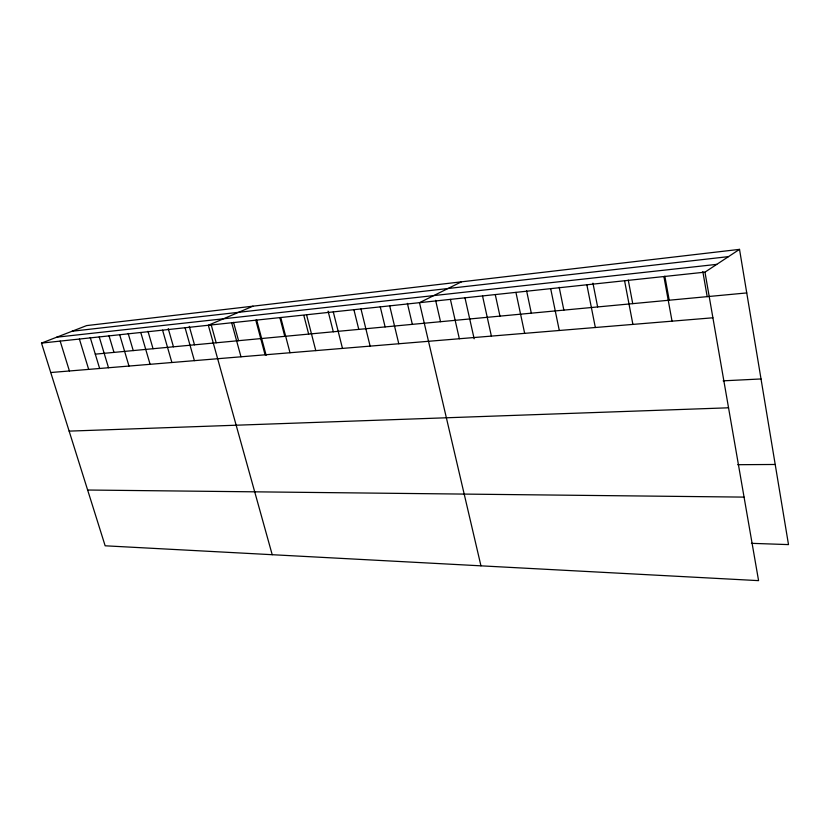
<?xml version="1.0" encoding="UTF-8"?>
<svg xmlns="http://www.w3.org/2000/svg" width="830" height="830" viewBox="0 0 830 830"><rect width="100%" height="100%" fill="white"/><g stroke="black" fill="none" stroke-linecap="round" stroke-linejoin="round"><path stroke-width="1.25" d="M704.971 272.147L758.579 580.637L105.151 545.798L41.5 343.101L704.971 272.147L739.52 249.363L788.5 544.605L751.43 543.328M461.407 281.837L419.482 302.68L480.954 565.832M252.984 306.177L208.33 325.256L272.209 554.699M41.5 343.101L86.621 325.599L739.52 249.363M72.075 331.243L728.512 256.626M56.731 337.188L716.767 264.365M95.294 354.151L746.741 292.928M50.744 372.525L712.908 317.786M723.138 380.835L761.017 378.957M69.139 431.123L728.543 407.8M737.756 464.696L775.21 464.478M87.638 490.022L744.064 497.108M60.165 341.099L69.43 370.979M79.4 339.045L88.675 369.392M90.231 337.499L99.642 368.489M99.227 336.928L108.523 367.742M108.927 335.496L113.99 352.397M119.676 334.739L128.982 366.051M128.162 333.432L133.236 350.582M140.778 332.477L150.095 364.308M147.979 331.305L153.052 348.725M162.566 330.153L171.893 362.513M168.241 328.607L173.46 346.805M189.282 326.346L194.5 344.824M185.069 327.746L194.396 360.645M211.173 324.727L216.184 342.79M231.674 322.766L240.98 356.796M233.552 322.331L238.563 340.684M256.646 319.861L266.16 355.333M255.796 320.183L265.081 354.804M280.737 317.517L290.002 352.74M279.98 318.077L284.783 336.337M306.55 314.757L315.784 350.613M303.863 315.535L308.656 334.096M328.089 311.146L333.307 331.782M333.287 311.893L342.479 348.403M353.891 309.632L358.778 329.386M360.977 308.936L370.128 346.12M380.254 306.81L385.11 326.916M389.695 305.865L398.784 343.755M407.395 303.365L412.344 324.354M435.615 300.336L440.533 321.698M450.4 299.371L459.343 338.744M465.008 297.929L474.158 338.785M482.531 295.937L491.381 336.098M495.292 294.681L499.961 316.116M515.928 292.368L524.664 333.349M526.594 290.791L531.314 313.169M550.674 288.643L559.296 330.485M559.192 287.294L563.85 310.109M586.862 284.773L595.338 327.508M592.942 283.134L597.631 306.934M628.258 280.094L632.73 303.635M624.575 280.748L632.896 324.395M663.907 276.535L672.041 321.169M664.84 276.172L669.219 300.211M702.823 271.555L707.191 296.642"/></g></svg>
